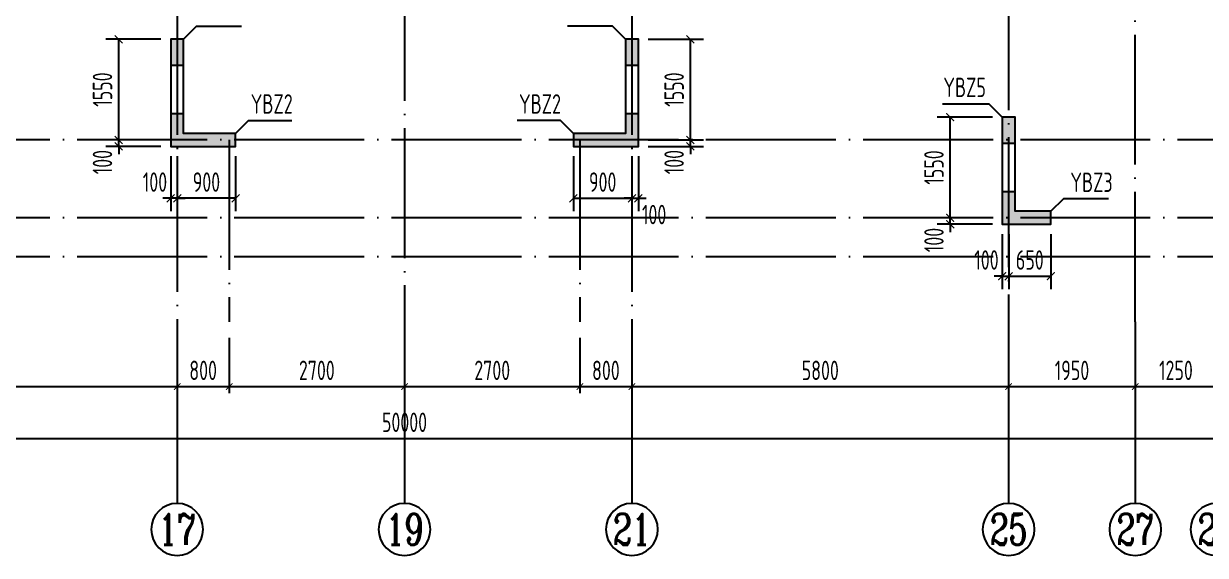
# Model space of a CAD drawing. Extents: x -812054 to 22247, y -644080 to 1003627.
# Drawn here: x -461879 to -443687, y -228678 to -220487 of the extents above; entities that cross this region are included whole.
import ezdxf
from ezdxf.enums import TextEntityAlignment as Align

# ---------------------------------------------------------------- set-up
doc = ezdxf.new("R2010")
doc.units = 0
doc.header["$LTSCALE"] = 1000
doc.linetypes.add('DOTE', pattern=[2.42, 2, -0.2, 0.02, -0.2])
doc.layers.get('0').update_dxf_attribs({"linetype": 'CONTINUOUS'})
doc.layers.get('DEFPOINTS').update_dxf_attribs({"linetype": 'CONTINUOUS'})
for name, color, linetype in [('A-AXIS', 1, 'CONTINUOUS'), ('A-DOTE', 10, 'DOTE'), ('AXIS_NUM', 7, 'CONTINUOUS'), ('S-Q墙实线', 6, 'CONTINUOUS'), ('S-Q墙标注', 3, 'CONTINUOUS'), ('S-X详图填充', 252, 'CONTINUOUS'), ('S-X详图实线', 4, 'CONTINUOUS'), ('S-Y一般标注', 3, 'CONTINUOUS'), ('S-Z柱编号', 6, 'CONTINUOUS')]:
    doc.layers.add(name, color=color, linetype=linetype)
doc.styles.add('TSSD_Axis', font='complex.shx', dxfattribs={"width": 0.7, "bigfont": 'hztxt.shx'})
doc.styles.add('TSSD_DIMENSION', font='Tssdeng.shx', dxfattribs={"width": 0.7, "bigfont": 'tssdchn.shx'})
doc.styles.add('TSSD_REIN', font='tssdeng.shx', dxfattribs={"width": 0.7, "height": 300, "bigfont": 'tssdchn.shx'})
doc.styles.add('结构文字', font='zstxt.shx', dxfattribs={"width": 0.7, "bigfont": 'zshz.shx'})
doc.dimstyles.new('STRUCK', dxfattribs={"dimtxt": 400, "dimasz": 121, "dimexe": 200, "dimexo": 150, "dimgap": 115, "dimtad": 1, "dimdec": 0, "dimdsep": 46, "dimtxsty": '结构文字', "dimblk": 'ARCHTICK', "dimcen": 400, "dimclrd": 3, "dimclre": 3, "dimclrt": 7, "dimadec": 0, "dimazin": 0, "dimtfac": 1, "dimtdec": 0, "dimtix": 1, "dimtmove": 2, "dimatfit": 3, "dimldrblk": '_DIMX', "dimfxl": 1, "dimtolj": 1, "dimtzin": 0, "dimarcsym": 0})
doc.dimstyles.new('TSSD_100_100', dxfattribs={"dimtxt": 300, "dimasz": 100, "dimexe": 100, "dimexo": 250, "dimgap": 100, "dimtad": 1, "dimdec": 0, "dimzin": 0, "dimdsep": 46, "dimtxsty": 'TSSD_DIMENSION', "dimblk": 'ARCHTICK', "dimcen": 0, "dimdle": 100, "dimclrt": 7, "dimadec": 0, "dimazin": 0, "dimtfac": 1, "dimtdec": 0, "dimtix": 1, "dimtmove": 2, "dimatfit": 3, "dimldrblk": 'ARCHTICK', "dimfxl": 1, "dimtolj": 1, "dimtzin": 0, "dimarcsym": 0})

# ---------------------------------------------------------------- blocks, each defined once
blk = doc.blocks.new('_ArchTick')
at = {"color": 0, "linetype": 'ByBlock', "const_width": 0.15}
blk.add_lwpolyline([(-0.5, -0.5), (0.5, 0.5)], dxfattribs=at)
blk = doc.blocks.new('*D105')
at = {"layer": 'DEFPOINTS', "color": 0, "transparency": 16777216}
for p in [(20300, 3600), (26100, 3600), (26100, 2600)]:
    blk.add_point(p, dxfattribs=at)
at = {"layer": 'S-Y一般标注', "color": 0, "lineweight": -2, "transparency": 16777216}
for p, q in [((20300, 3350), (20300, 2500)), ((26100, 3350), (26100, 2500)), ((20200, 2600), (26200, 2600))]:
    blk.add_line(p, q, dxfattribs=at)
at = {"layer": 'S-Y一般标注', "color": 0, "lineweight": -2, "transparency": 16777216, "xscale": 100, "yscale": 100, "zscale": 100, "rotation": 180}
blk.add_blockref('_ArchTick', (20300, 2600), dxfattribs=at)
at = {"layer": 'S-Y一般标注', "color": 0, "lineweight": -2, "transparency": 16777216, "xscale": 100, "yscale": 100, "zscale": 100}
blk.add_blockref('_ArchTick', (26100, 2600), dxfattribs=at)
at = {"layer": 'S-Y一般标注', "color": 7, "transparency": 16777216, "insert": (23200, 2850), "char_height": 300, "attachment_point": 5, "style": 'TSSD_DIMENSION'}
blk.add_mtext('\\A1;5800', dxfattribs=at)
blk = doc.blocks.new('ts_axno')
at = {"color": 0, "linetype": 'ByBlock', "lineweight": -2}
blk.add_circle((0, 0), 0.5, dxfattribs=at)
at = {"color": 0, "linetype": 'ByBlock', "lineweight": -2, "style": 'TSSD_Axis', "width": 0.7}
blk.add_attdef('A', text='', height=0.6, dxfattribs=at).set_placement((0, 0), align=Align.MIDDLE_CENTER)
blk = doc.blocks.new('*D106')
at = {"layer": 'DEFPOINTS', "color": 0, "transparency": 16777216}
for p in [(26100, 3600), (26900, 3600), (26900, 2600)]:
    blk.add_point(p, dxfattribs=at)
at = {"layer": 'S-Y一般标注', "color": 0, "lineweight": -2, "transparency": 16777216}
for p, q in [((26100, 3350), (26100, 2500)), ((26900, 3350), (26900, 2500)), ((26000, 2600), (27000, 2600))]:
    blk.add_line(p, q, dxfattribs=at)
at = {"layer": 'S-Y一般标注', "color": 0, "lineweight": -2, "transparency": 16777216, "xscale": 100, "yscale": 100, "zscale": 100, "rotation": 180}
blk.add_blockref('_ArchTick', (26100, 2600), dxfattribs=at)
at = {"layer": 'S-Y一般标注', "color": 0, "lineweight": -2, "transparency": 16777216, "xscale": 100, "yscale": 100, "zscale": 100}
blk.add_blockref('_ArchTick', (26900, 2600), dxfattribs=at)
at = {"layer": 'S-Y一般标注', "color": 7, "transparency": 16777216, "insert": (26500, 2850), "char_height": 300, "attachment_point": 5, "style": 'TSSD_DIMENSION'}
blk.add_mtext('\\A1;800', dxfattribs=at)
blk = doc.blocks.new('*D107')
at = {"layer": 'DEFPOINTS', "color": 0, "transparency": 16777216}
for p in [(26900, 3600), (29600, 3600), (29600, 2600)]:
    blk.add_point(p, dxfattribs=at)
at = {"layer": 'S-Y一般标注', "color": 0, "lineweight": -2, "transparency": 16777216}
for p, q in [((26900, 3350), (26900, 2500)), ((29600, 3350), (29600, 2500)), ((26800, 2600), (29700, 2600))]:
    blk.add_line(p, q, dxfattribs=at)
at = {"layer": 'S-Y一般标注', "color": 0, "lineweight": -2, "transparency": 16777216, "xscale": 100, "yscale": 100, "zscale": 100, "rotation": 180}
blk.add_blockref('_ArchTick', (26900, 2600), dxfattribs=at)
at = {"layer": 'S-Y一般标注', "color": 0, "lineweight": -2, "transparency": 16777216, "xscale": 100, "yscale": 100, "zscale": 100}
blk.add_blockref('_ArchTick', (29600, 2600), dxfattribs=at)
at = {"layer": 'S-Y一般标注', "color": 7, "transparency": 16777216, "insert": (28250, 2850), "char_height": 300, "attachment_point": 5, "style": 'TSSD_DIMENSION'}
blk.add_mtext('\\A1;2700', dxfattribs=at)
blk = doc.blocks.new('*D108')
at = {"layer": 'DEFPOINTS', "color": 0, "transparency": 16777216}
for p in [(32300, 3600), (33100, 3600), (33100, 2600)]:
    blk.add_point(p, dxfattribs=at)
at = {"layer": 'S-Y一般标注', "color": 0, "lineweight": -2, "transparency": 16777216}
for p, q in [((32300, 3350), (32300, 2500)), ((33100, 3350), (33100, 2500)), ((32200, 2600), (33200, 2600))]:
    blk.add_line(p, q, dxfattribs=at)
at = {"layer": 'S-Y一般标注', "color": 0, "lineweight": -2, "transparency": 16777216, "xscale": 100, "yscale": 100, "zscale": 100, "rotation": 180}
blk.add_blockref('_ArchTick', (32300, 2600), dxfattribs=at)
at = {"layer": 'S-Y一般标注', "color": 0, "lineweight": -2, "transparency": 16777216, "xscale": 100, "yscale": 100, "zscale": 100}
blk.add_blockref('_ArchTick', (33100, 2600), dxfattribs=at)
at = {"layer": 'S-Y一般标注', "color": 7, "transparency": 16777216, "insert": (32700, 2850), "char_height": 300, "attachment_point": 5, "style": 'TSSD_DIMENSION'}
blk.add_mtext('\\A1;800', dxfattribs=at)
blk = doc.blocks.new('*D109')
at = {"layer": 'DEFPOINTS', "color": 0, "transparency": 16777216}
for p in [(33100, 3600), (38900, 3600), (38900, 2600)]:
    blk.add_point(p, dxfattribs=at)
at = {"layer": 'S-Y一般标注', "color": 0, "lineweight": -2, "transparency": 16777216}
for p, q in [((33100, 3350), (33100, 2500)), ((38900, 3350), (38900, 2500)), ((33000, 2600), (39000, 2600))]:
    blk.add_line(p, q, dxfattribs=at)
at = {"layer": 'S-Y一般标注', "color": 0, "lineweight": -2, "transparency": 16777216, "xscale": 100, "yscale": 100, "zscale": 100, "rotation": 180}
blk.add_blockref('_ArchTick', (33100, 2600), dxfattribs=at)
at = {"layer": 'S-Y一般标注', "color": 0, "lineweight": -2, "transparency": 16777216, "xscale": 100, "yscale": 100, "zscale": 100}
blk.add_blockref('_ArchTick', (38900, 2600), dxfattribs=at)
at = {"layer": 'S-Y一般标注', "color": 7, "transparency": 16777216, "insert": (36000, 2850), "char_height": 300, "attachment_point": 5, "style": 'TSSD_DIMENSION'}
blk.add_mtext('\\A1;5800', dxfattribs=at)
blk = doc.blocks.new('*D114')
at = {"layer": 'DEFPOINTS', "color": 0, "transparency": 16777216}
for p in [(4600, 3600), (54600, 3600), (54600, 1800)]:
    blk.add_point(p, dxfattribs=at)
at = {"layer": 'S-Y一般标注', "color": 0, "lineweight": -2, "transparency": 16777216}
for p, q in [((4600, 3350), (4600, 1700)), ((54600, 3350), (54600, 1700)), ((4500, 1800), (54700, 1800))]:
    blk.add_line(p, q, dxfattribs=at)
at = {"layer": 'S-Y一般标注', "color": 0, "lineweight": -2, "transparency": 16777216, "xscale": 100, "yscale": 100, "zscale": 100, "rotation": 180}
blk.add_blockref('_ArchTick', (4600, 1800), dxfattribs=at)
at = {"layer": 'S-Y一般标注', "color": 0, "lineweight": -2, "transparency": 16777216, "xscale": 100, "yscale": 100, "zscale": 100}
blk.add_blockref('_ArchTick', (54600, 1800), dxfattribs=at)
at = {"layer": 'S-Y一般标注', "color": 7, "transparency": 16777216, "insert": (29600, 2050), "char_height": 300, "attachment_point": 5, "style": 'TSSD_DIMENSION'}
blk.add_mtext('\\A1;50000', dxfattribs=at)
blk = doc.blocks.new('*D117')
at = {"layer": 'DEFPOINTS', "color": 0, "transparency": 16777216}
for p in [(29600, 3600), (32300, 3600), (32300, 2600)]:
    blk.add_point(p, dxfattribs=at)
at = {"layer": 'S-Y一般标注', "color": 0, "lineweight": -2, "transparency": 16777216}
for p, q in [((29600, 3350), (29600, 2500)), ((32300, 3350), (32300, 2500)), ((29500, 2600), (32400, 2600))]:
    blk.add_line(p, q, dxfattribs=at)
at = {"layer": 'S-Y一般标注', "color": 0, "lineweight": -2, "transparency": 16777216, "xscale": 100, "yscale": 100, "zscale": 100, "rotation": 180}
blk.add_blockref('_ArchTick', (29600, 2600), dxfattribs=at)
at = {"layer": 'S-Y一般标注', "color": 0, "lineweight": -2, "transparency": 16777216, "xscale": 100, "yscale": 100, "zscale": 100}
blk.add_blockref('_ArchTick', (32300, 2600), dxfattribs=at)
at = {"layer": 'S-Y一般标注', "color": 7, "transparency": 16777216, "insert": (30950, 2850), "char_height": 300, "attachment_point": 5, "style": 'TSSD_DIMENSION'}
blk.add_mtext('\\A1;2700', dxfattribs=at)
blk = doc.blocks.new('*D118')
at = {"layer": 'DEFPOINTS', "color": 0, "transparency": 16777216}
for p in [(38900, 3600), (40850, 3600), (40850, 2600)]:
    blk.add_point(p, dxfattribs=at)
at = {"layer": 'S-Y一般标注', "color": 0, "lineweight": -2, "transparency": 16777216}
for p, q in [((38900, 3350), (38900, 2500)), ((40850, 3350), (40850, 2500)), ((38800, 2600), (40950, 2600))]:
    blk.add_line(p, q, dxfattribs=at)
at = {"layer": 'S-Y一般标注', "color": 0, "lineweight": -2, "transparency": 16777216, "xscale": 100, "yscale": 100, "zscale": 100, "rotation": 180}
blk.add_blockref('_ArchTick', (38900, 2600), dxfattribs=at)
at = {"layer": 'S-Y一般标注', "color": 0, "lineweight": -2, "transparency": 16777216, "xscale": 100, "yscale": 100, "zscale": 100}
blk.add_blockref('_ArchTick', (40850, 2600), dxfattribs=at)
at = {"layer": 'S-Y一般标注', "color": 7, "transparency": 16777216, "insert": (39875, 2850), "char_height": 300, "attachment_point": 5, "style": 'TSSD_DIMENSION'}
blk.add_mtext('\\A1;1950', dxfattribs=at)
blk = doc.blocks.new('*D135')
at = {"layer": 'DEFPOINTS', "color": 0, "transparency": 16777216}
for p in [(40850, 3600), (42100, 3600), (42100, 2600)]:
    blk.add_point(p, dxfattribs=at)
at = {"layer": 'S-Y一般标注', "color": 0, "lineweight": -2, "transparency": 16777216}
for p, q in [((40850, 3350), (40850, 2500)), ((42100, 3350), (42100, 2500)), ((40750, 2600), (42200, 2600))]:
    blk.add_line(p, q, dxfattribs=at)
at = {"layer": 'S-Y一般标注', "color": 0, "lineweight": -2, "transparency": 16777216, "xscale": 100, "yscale": 100, "zscale": 100, "rotation": 180}
blk.add_blockref('_ArchTick', (40850, 2600), dxfattribs=at)
at = {"layer": 'S-Y一般标注', "color": 0, "lineweight": -2, "transparency": 16777216, "xscale": 100, "yscale": 100, "zscale": 100}
blk.add_blockref('_ArchTick', (42100, 2600), dxfattribs=at)
at = {"layer": 'S-Y一般标注', "color": 7, "transparency": 16777216, "insert": (41475, 2850), "char_height": 300, "attachment_point": 5, "style": 'TSSD_DIMENSION'}
blk.add_mtext('\\A1;1250', dxfattribs=at)
blk = doc.blocks.new('*D1888')
at = {"layer": 'DEFPOINTS', "color": 0, "transparency": 16777216}
for p in [(-460415, -222278), (-459615, -222278), (-459615, -222378)]:
    blk.add_point(p, dxfattribs=at)
at = {"layer": 'S-Q墙标注', "color": 3, "lineweight": -2, "transparency": 16777216}
for p, q in [((-459765, -222278), (-460615, -222278)), ((-460415, -222278), (-460415, -222157)), ((-460415, -222378), (-460415, -222278)), ((-459765, -222378), (-460615, -222378)), ((-460415, -222378), (-460415, -222499))]:
    blk.add_line(p, q, dxfattribs=at)
at = {"layer": 'S-Q墙标注', "color": 3, "lineweight": -2, "transparency": 16777216, "xscale": 121, "yscale": 121, "zscale": 121}
for p, rotation in [((-460415, -222278), 270), ((-460415, -222378), 90)]:
    blk.add_blockref('_ArchTick', p, dxfattribs=dict(at, rotation=rotation))
at = {"layer": 'S-Q墙标注', "color": 7, "transparency": 16777216, "insert": (-460665, -222620), "char_height": 300, "attachment_point": 5, "rotation": 90, "style": 'TSSD_REIN'}
blk.add_mtext('\\A1;100', dxfattribs=at)
blk = doc.blocks.new('_DIMX')
blk.add_line((-150, 0), (150, 0))
at = {"const_width": 50}
blk.add_lwpolyline([(-70, -70), (70, 70)], dxfattribs=at)
blk = doc.blocks.new('*D1889')
at = {"layer": 'DEFPOINTS', "color": 0, "transparency": 16777216}
for p in [(-460415, -220728), (-459615, -220728), (-459615, -222278)]:
    blk.add_point(p, dxfattribs=at)
at = {"layer": 'S-Q墙标注', "color": 3, "lineweight": -2, "transparency": 16777216}
for p, q in [((-459765, -220728), (-460615, -220728)), ((-460415, -222278), (-460415, -220728)), ((-459765, -222278), (-460615, -222278))]:
    blk.add_line(p, q, dxfattribs=at)
at = {"layer": 'S-Q墙标注', "color": 3, "lineweight": -2, "transparency": 16777216, "xscale": 121, "yscale": 121, "zscale": 121}
for p, rotation in [((-460415, -220728), 90), ((-460415, -222278), 270)]:
    blk.add_blockref('_ArchTick', p, dxfattribs=dict(at, rotation=rotation))
at = {"layer": 'S-Q墙标注', "color": 7, "transparency": 16777216, "insert": (-460665, -221503), "char_height": 300, "attachment_point": 5, "rotation": 90, "style": 'TSSD_REIN'}
blk.add_mtext('\\A1;1550', dxfattribs=at)
blk = doc.blocks.new('*D1890')
at = {"layer": 'DEFPOINTS', "color": 0, "transparency": 16777216}
for p in [(-459515, -222378), (-458615, -222378), (-459515, -223178)]:
    blk.add_point(p, dxfattribs=at)
at = {"layer": 'S-Q墙标注', "color": 3, "lineweight": -2, "transparency": 16777216}
for p, q in [((-459515, -222528), (-459515, -223378)), ((-458615, -222528), (-458615, -223378)), ((-458615, -223178), (-459515, -223178))]:
    blk.add_line(p, q, dxfattribs=at)
at = {"layer": 'S-Q墙标注', "color": 3, "lineweight": -2, "transparency": 16777216, "xscale": 121, "yscale": 121, "zscale": 121, "rotation": 180}
blk.add_blockref('_ArchTick', (-459515, -223178), dxfattribs=at)
at = {"layer": 'S-Q墙标注', "color": 3, "lineweight": -2, "transparency": 16777216, "xscale": 121, "yscale": 121, "zscale": 121}
blk.add_blockref('_ArchTick', (-458615, -223178), dxfattribs=at)
at = {"layer": 'S-Q墙标注', "color": 7, "transparency": 16777216, "insert": (-459065, -222928), "char_height": 300, "attachment_point": 5, "style": 'TSSD_REIN'}
blk.add_mtext('\\A1;900', dxfattribs=at)
blk = doc.blocks.new('*D1891')
at = {"layer": 'DEFPOINTS', "color": 0, "transparency": 16777216}
for p in [(-459615, -222378), (-459515, -222378), (-459615, -223178)]:
    blk.add_point(p, dxfattribs=at)
at = {"layer": 'S-Q墙标注', "color": 3, "lineweight": -2, "transparency": 16777216}
for p, q in [((-459615, -222528), (-459615, -223378)), ((-459515, -222528), (-459515, -223378)), ((-459615, -223178), (-459736, -223178)), ((-459515, -223178), (-459615, -223178)), ((-459515, -223178), (-459394, -223178))]:
    blk.add_line(p, q, dxfattribs=at)
at = {"layer": 'S-Q墙标注', "color": 3, "lineweight": -2, "transparency": 16777216, "xscale": 121, "yscale": 121, "zscale": 121}
blk.add_blockref('_ArchTick', (-459615, -223178), dxfattribs=at)
at = {"layer": 'S-Q墙标注', "color": 3, "lineweight": -2, "transparency": 16777216, "xscale": 121, "yscale": 121, "zscale": 121, "rotation": 180}
blk.add_blockref('_ArchTick', (-459515, -223178), dxfattribs=at)
at = {"layer": 'S-Q墙标注', "color": 7, "transparency": 16777216, "insert": (-459857, -222928), "char_height": 300, "attachment_point": 5, "style": 'TSSD_REIN'}
blk.add_mtext('\\A1;100', dxfattribs=at)
blk = doc.blocks.new('*D1963')
at = {"layer": 'DEFPOINTS', "color": 0, "transparency": 16777216}
for p in [(-452415, -222278), (-451615, -222278), (-452415, -222378)]:
    blk.add_point(p, dxfattribs=at)
at = {"layer": 'S-Q墙标注', "color": 3, "lineweight": -2, "transparency": 16777216}
for p, q in [((-452265, -222278), (-451415, -222278)), ((-451615, -222278), (-451615, -222157)), ((-451615, -222378), (-451615, -222278)), ((-452265, -222378), (-451415, -222378)), ((-451615, -222378), (-451615, -222499))]:
    blk.add_line(p, q, dxfattribs=at)
at = {"layer": 'S-Q墙标注', "color": 3, "lineweight": -2, "transparency": 16777216, "xscale": 121, "yscale": 121, "zscale": 121}
for p, rotation in [((-451615, -222278), 270), ((-451615, -222378), 90)]:
    blk.add_blockref('_ArchTick', p, dxfattribs=dict(at, rotation=rotation))
at = {"layer": 'S-Q墙标注', "color": 7, "transparency": 16777216, "insert": (-451865, -222620), "char_height": 300, "attachment_point": 5, "rotation": 90, "style": 'TSSD_REIN'}
blk.add_mtext('\\A1;100', dxfattribs=at)
blk = doc.blocks.new('*D1964')
at = {"layer": 'DEFPOINTS', "color": 0, "transparency": 16777216}
for p in [(-452415, -220728), (-451615, -220728), (-452415, -222278)]:
    blk.add_point(p, dxfattribs=at)
at = {"layer": 'S-Q墙标注', "color": 3, "lineweight": -2, "transparency": 16777216}
for p, q in [((-452265, -220728), (-451415, -220728)), ((-451615, -222278), (-451615, -220728)), ((-452265, -222278), (-451415, -222278))]:
    blk.add_line(p, q, dxfattribs=at)
at = {"layer": 'S-Q墙标注', "color": 3, "lineweight": -2, "transparency": 16777216, "xscale": 121, "yscale": 121, "zscale": 121}
for p, rotation in [((-451615, -220728), 90), ((-451615, -222278), 270)]:
    blk.add_blockref('_ArchTick', p, dxfattribs=dict(at, rotation=rotation))
at = {"layer": 'S-Q墙标注', "color": 7, "transparency": 16777216, "insert": (-451865, -221503), "char_height": 300, "attachment_point": 5, "rotation": 90, "style": 'TSSD_REIN'}
blk.add_mtext('\\A1;1550', dxfattribs=at)
blk = doc.blocks.new('*D1965')
at = {"layer": 'DEFPOINTS', "color": 0, "transparency": 16777216}
for p in [(-453415, -222378), (-452515, -222378), (-452515, -223178)]:
    blk.add_point(p, dxfattribs=at)
at = {"layer": 'S-Q墙标注', "color": 3, "lineweight": -2, "transparency": 16777216}
for p, q in [((-453415, -222528), (-453415, -223378)), ((-452515, -222528), (-452515, -223378)), ((-453415, -223178), (-452515, -223178))]:
    blk.add_line(p, q, dxfattribs=at)
at = {"layer": 'S-Q墙标注', "color": 3, "lineweight": -2, "transparency": 16777216, "xscale": 121, "yscale": 121, "zscale": 121, "rotation": 180}
blk.add_blockref('_ArchTick', (-453415, -223178), dxfattribs=at)
at = {"layer": 'S-Q墙标注', "color": 3, "lineweight": -2, "transparency": 16777216, "xscale": 121, "yscale": 121, "zscale": 121}
blk.add_blockref('_ArchTick', (-452515, -223178), dxfattribs=at)
at = {"layer": 'S-Q墙标注', "color": 7, "transparency": 16777216, "insert": (-452965, -222928), "char_height": 300, "attachment_point": 5, "style": 'TSSD_REIN'}
blk.add_mtext('\\A1;900', dxfattribs=at)
blk = doc.blocks.new('*D1966')
at = {"layer": 'DEFPOINTS', "color": 0, "transparency": 16777216}
for p in [(-452515, -222378), (-452415, -222378), (-452415, -223178)]:
    blk.add_point(p, dxfattribs=at)
at = {"layer": 'S-Q墙标注', "color": 3, "lineweight": -2, "transparency": 16777216}
for p, q in [((-452515, -222528), (-452515, -223378)), ((-452415, -222528), (-452415, -223378)), ((-452515, -223178), (-452636, -223178)), ((-452515, -223178), (-452415, -223178)), ((-452415, -223178), (-452294, -223178))]:
    blk.add_line(p, q, dxfattribs=at)
at = {"layer": 'S-Q墙标注', "color": 3, "lineweight": -2, "transparency": 16777216, "xscale": 121, "yscale": 121, "zscale": 121}
blk.add_blockref('_ArchTick', (-452515, -223178), dxfattribs=at)
at = {"layer": 'S-Q墙标注', "color": 3, "lineweight": -2, "transparency": 16777216, "xscale": 121, "yscale": 121, "zscale": 121, "rotation": 180}
blk.add_blockref('_ArchTick', (-452415, -223178), dxfattribs=at)
at = {"layer": 'S-Q墙标注', "color": 7, "transparency": 16777216, "insert": (-452173, -223428), "char_height": 300, "attachment_point": 5, "style": 'TSSD_REIN'}
blk.add_mtext('\\A1;100', dxfattribs=at)
blk = doc.blocks.new('*D1967')
at = {"layer": 'DEFPOINTS', "color": 0, "transparency": 16777216}
for p in [(-447615, -223478), (-446815, -223478), (-446815, -223578)]:
    blk.add_point(p, dxfattribs=at)
at = {"layer": 'S-Q墙标注', "color": 3, "lineweight": -2, "transparency": 16777216}
for p, q in [((-447615, -223478), (-447615, -223357)), ((-446965, -223478), (-447815, -223478)), ((-447615, -223578), (-447615, -223478)), ((-446965, -223578), (-447815, -223578)), ((-447615, -223578), (-447615, -223699))]:
    blk.add_line(p, q, dxfattribs=at)
at = {"layer": 'S-Q墙标注', "color": 3, "lineweight": -2, "transparency": 16777216, "xscale": 121, "yscale": 121, "zscale": 121}
for p, rotation in [((-447615, -223478), 270), ((-447615, -223578), 90)]:
    blk.add_blockref('_ArchTick', p, dxfattribs=dict(at, rotation=rotation))
at = {"layer": 'S-Q墙标注', "color": 7, "transparency": 16777216, "insert": (-447865, -223820), "char_height": 300, "attachment_point": 5, "rotation": 90, "style": 'TSSD_REIN'}
blk.add_mtext('\\A1;100', dxfattribs=at)
blk = doc.blocks.new('*D1968')
at = {"layer": 'DEFPOINTS', "color": 0, "transparency": 16777216}
for p in [(-447615, -221928), (-446815, -221928), (-446815, -223478)]:
    blk.add_point(p, dxfattribs=at)
at = {"layer": 'S-Q墙标注', "color": 3, "lineweight": -2, "transparency": 16777216}
for p, q in [((-446965, -221928), (-447815, -221928)), ((-447615, -223478), (-447615, -221928)), ((-446965, -223478), (-447815, -223478))]:
    blk.add_line(p, q, dxfattribs=at)
at = {"layer": 'S-Q墙标注', "color": 3, "lineweight": -2, "transparency": 16777216, "xscale": 121, "yscale": 121, "zscale": 121}
for p, rotation in [((-447615, -221928), 90), ((-447615, -223478), 270)]:
    blk.add_blockref('_ArchTick', p, dxfattribs=dict(at, rotation=rotation))
at = {"layer": 'S-Q墙标注', "color": 7, "transparency": 16777216, "insert": (-447865, -222703), "char_height": 300, "attachment_point": 5, "rotation": 90, "style": 'TSSD_REIN'}
blk.add_mtext('\\A1;1550', dxfattribs=at)
blk = doc.blocks.new('*D1969')
at = {"layer": 'DEFPOINTS', "color": 0, "transparency": 16777216}
for p in [(-446815, -223578), (-446715, -223578), (-446715, -224378)]:
    blk.add_point(p, dxfattribs=at)
at = {"layer": 'S-Q墙标注', "color": 3, "lineweight": -2, "transparency": 16777216}
for p, q in [((-446815, -223728), (-446815, -224578)), ((-446715, -223728), (-446715, -224578)), ((-446815, -224378), (-446936, -224378)), ((-446815, -224378), (-446715, -224378)), ((-446715, -224378), (-446594, -224378))]:
    blk.add_line(p, q, dxfattribs=at)
at = {"layer": 'S-Q墙标注', "color": 3, "lineweight": -2, "transparency": 16777216, "xscale": 121, "yscale": 121, "zscale": 121}
blk.add_blockref('_ArchTick', (-446815, -224378), dxfattribs=at)
at = {"layer": 'S-Q墙标注', "color": 3, "lineweight": -2, "transparency": 16777216, "xscale": 121, "yscale": 121, "zscale": 121, "rotation": 180}
blk.add_blockref('_ArchTick', (-446715, -224378), dxfattribs=at)
at = {"layer": 'S-Q墙标注', "color": 7, "transparency": 16777216, "insert": (-447057, -224128), "char_height": 300, "attachment_point": 5, "style": 'TSSD_REIN'}
blk.add_mtext('\\A1;100', dxfattribs=at)
blk = doc.blocks.new('*D1970')
at = {"layer": 'DEFPOINTS', "color": 0, "transparency": 16777216}
for p in [(-446715, -223578), (-446065, -223578), (-446065, -224378)]:
    blk.add_point(p, dxfattribs=at)
at = {"layer": 'S-Q墙标注', "color": 3, "lineweight": -2, "transparency": 16777216}
for p, q in [((-446715, -223728), (-446715, -224578)), ((-446065, -223728), (-446065, -224578)), ((-446715, -224378), (-446065, -224378))]:
    blk.add_line(p, q, dxfattribs=at)
at = {"layer": 'S-Q墙标注', "color": 3, "lineweight": -2, "transparency": 16777216, "xscale": 121, "yscale": 121, "zscale": 121, "rotation": 180}
blk.add_blockref('_ArchTick', (-446715, -224378), dxfattribs=at)
at = {"layer": 'S-Q墙标注', "color": 3, "lineweight": -2, "transparency": 16777216, "xscale": 121, "yscale": 121, "zscale": 121}
blk.add_blockref('_ArchTick', (-446065, -224378), dxfattribs=at)
at = {"layer": 'S-Q墙标注', "color": 7, "transparency": 16777216, "insert": (-446390, -224128), "char_height": 300, "attachment_point": 5, "style": 'TSSD_REIN'}
blk.add_mtext('\\A1;650', dxfattribs=at)
blk = doc.blocks.new('20210726.16350016')
at = {"layer": 'A-AXIS'}
for p, q in [((26100, 3600), (26100, 800)), ((29600, 3600), (29600, 800)), ((33100, 3600), (33100, 800)), ((38900, 3600.1), (38900, 800.1)), ((40850, 3600), (40850, 800))]:
    blk.add_line(p, q, dxfattribs=at)
at = {"layer": 'A-DOTE'}
for p, q in [((29600, 21100), (29600, 3600)), ((38900.2, 13700), (38900, 3600)), ((40850, 3600), (40850, 11500)), ((26100, 10900), (26100, 3600)), ((33100, 10900), (33100, 3600)), ((55600, 6400), (3600, 6400)), ((26900, 6400), (26900, 3600)), ((32300, 6400), (32300, 3600)), ((55600, 5200), (3600, 5200)), ((55600, 4600), (3600, 4600))]:
    blk.add_line(p, q, dxfattribs=at)
at = {"layer": 'A-AXIS'}
ref = blk.add_blockref('ts_axno', (26100, 400), dxfattribs=dict(at, xscale=-800, yscale=800, zscale=800, rotation=180))
ref.add_attrib('10', '17', dxfattribs={"layer": 'AXIS_NUM', "height": 480, "style": 'TSSD_Axis', "width": 0.7}).set_placement((26100, 400), align=Align.MIDDLE_CENTER)
ref = blk.add_blockref('ts_axno', (29600, 400), dxfattribs=dict(at, xscale=-800, yscale=800, zscale=800, rotation=180))
ref.add_attrib('13', '19', dxfattribs={"layer": 'AXIS_NUM', "height": 480, "style": 'TSSD_Axis', "width": 0.7}).set_placement((29600, 400), align=Align.MIDDLE_CENTER)
ref = blk.add_blockref('ts_axno', (33100, 400), dxfattribs=dict(at, xscale=-800, yscale=800, zscale=800, rotation=180))
ref.add_attrib('13', '21', dxfattribs={"layer": 'AXIS_NUM', "height": 480, "style": 'TSSD_Axis', "width": 0.7}).set_placement((33100, 400), align=Align.MIDDLE_CENTER)
ref = blk.add_blockref('ts_axno', (38900, 400.1), dxfattribs=dict(at, xscale=-800, yscale=800, zscale=800, rotation=180))
ref.add_attrib('17', '25', dxfattribs={"layer": 'AXIS_NUM', "height": 480, "style": 'TSSD_Axis', "width": 0.7}).set_placement((38900, 400.1), align=Align.MIDDLE_CENTER)
ref = blk.add_blockref('ts_axno', (40850, 400), dxfattribs=dict(at, xscale=-800, yscale=800, zscale=800, rotation=180))
ref.add_attrib('19', '27', dxfattribs={"layer": 'AXIS_NUM', "height": 480, "style": 'TSSD_Axis', "width": 0.7}).set_placement((40850, 400), align=Align.MIDDLE_CENTER)
ref = blk.add_blockref('ts_axno', (42100, 400), dxfattribs=dict(at, xscale=-800, yscale=800, zscale=800, rotation=180))
ref.add_attrib('19', '28', dxfattribs={"layer": 'AXIS_NUM', "height": 480, "style": 'TSSD_Axis', "width": 0.7}).set_placement((42100, 400), align=Align.MIDDLE_CENTER)
at = {"layer": 'S-Y一般标注'}
for base, p1, p2, picture, middle in [((54600, 1800), (4600, 3600), (54600, 3600), '*D114', (29600, 2050)), ((26100, 2600), (20300, 3600), (26100, 3600), '*D105', (23200, 2850)), ((26900, 2600), (26100, 3600), (26900, 3600), '*D106', (26500, 2850)), ((29600, 2600), (26900, 3600), (29600, 3600), '*D107', (28250, 2850)), ((32300, 2600), (29600, 3600), (32300, 3600), '*D117', (30950, 2850)), ((33100, 2600), (32300, 3600), (33100, 3600), '*D108', (32700, 2850)), ((38900, 2600.1), (33100, 3600), (38900, 3600.1), '*D109', (36000, 2850.1)), ((40850, 2600.1), (38900, 3600.1), (40850, 3600.1), '*D118', (39875, 2850.1)), ((42100, 2600.1), (40850, 3600.1), (42100, 3600.1), '*D135', (41475, 2850.1))]:
    dim = blk.add_linear_dim(base=base, p1=p1, p2=p2, dimstyle='TSSD_100_100', dxfattribs=at)
    dim.commit()
    dim.dimension.update_dxf_attribs({"geometry": picture, "text_midpoint": middle})

msp = doc.modelspace()

# ---------------------------------------------------------------- hatches: boundary and pattern name
at = {"layer": 'S-X详图填充'}
h = msp.add_hatch(color=256, dxfattribs=at)
h.dxf.hatch_style = 1
h.paths.add_polyline_path([(-459615.33, -221128.26), (-459415.33, -221128.26), (-459415.33, -220728.26), (-459615.33, -220728.26)])
h = msp.add_hatch(color=256, dxfattribs=at)
h.dxf.hatch_style = 1
h.paths.add_polyline_path([(-452615.31, -221128.26), (-452415.31, -221128.26), (-452415.31, -220728.26), (-452615.31, -220728.26)])
h = msp.add_hatch(color=256, dxfattribs=at)
h.dxf.hatch_style = 1
h.paths.add_polyline_path([(-459415.33, -221878.26), (-459615.33, -221878.26), (-459615.33, -222378.26), (-458615.33, -222378.26), (-458615.33, -222178.26), (-459415.33, -222178.26)])
h = msp.add_hatch(color=256, dxfattribs=at)
h.dxf.hatch_style = 1
h.paths.add_polyline_path([(-452415.31, -221878.26), (-452615.31, -221878.26), (-452615.31, -222178.26), (-453415.31, -222178.26), (-453415.31, -222378.26), (-452415.31, -222378.26)])
h = msp.add_hatch(color=256, dxfattribs=at)
h.dxf.hatch_style = 1
h.paths.add_polyline_path([(-446815.31, -222328.27), (-446615.31, -222328.27), (-446615.31, -221928.27), (-446815.31, -221928.27)])
h = msp.add_hatch(color=256, dxfattribs=at)
h.dxf.hatch_style = 1
h.paths.add_polyline_path([(-446615.31, -223078.27), (-446815.31, -223078.27), (-446815.31, -223578.27), (-446065.32, -223578.27), (-446065.32, -223378.27), (-446615.31, -223378.27)])

# ---------------------------------------------------------------- linework, layer by layer
at = {"layer": 'S-Q墙实线'}
for points in [[(-459615.33, -222378.26), (-458715.33, -222378.26), (-458615.33, -222378.26), (-458615.33, -222178.26), (-458715.33, -222178.26), (-459415.33, -222178.26), (-459415.33, -220728.26), (-459615.33, -220728.26)], [(-453315.33, -222178.26), (-453415.31, -222178.26), (-453415.31, -222378.26), (-453315.33, -222378.26), (-452415.31, -222378.26), (-452415.31, -220728.26), (-452615.31, -220728.26), (-452615.31, -222178.26)], [(-446815.31, -223578.27), (-446065.32, -223578.27), (-446065.32, -223378.27), (-446615.31, -223378.27), (-446615.31, -221928.27), (-446815.31, -221928.27)]]:
    msp.add_lwpolyline(points, close=True, dxfattribs=at)
at = {"layer": 'S-X详图实线'}
for points in [[(-459615.33, -221128.26), (-459415.33, -221128.26), (-459415.33, -220728.26), (-459615.33, -220728.26), (-459615.33, -221128.26)], [(-452615.31, -221128.26), (-452415.31, -221128.26), (-452415.31, -220728.26), (-452615.31, -220728.26), (-452615.31, -221128.26)], [(-459415.33, -221878.26), (-459615.33, -221878.26), (-459615.33, -222378.26), (-458615.33, -222378.26), (-458615.33, -222178.26), (-459415.33, -222178.26), (-459415.33, -221878.26)], [(-452415.31, -221878.26), (-452615.31, -221878.26), (-452615.31, -222178.26), (-453415.31, -222178.26), (-453415.31, -222378.26), (-452415.31, -222378.26), (-452415.31, -221878.26)], [(-446815.31, -222328.27), (-446615.31, -222328.27), (-446615.31, -221928.27), (-446815.31, -221928.27), (-446815.31, -222328.27)], [(-446615.31, -223078.27), (-446815.31, -223078.27), (-446815.31, -223578.27), (-446065.32, -223578.27), (-446065.32, -223378.27), (-446615.31, -223378.27), (-446615.31, -223078.27)]]:
    msp.add_lwpolyline(points, close=True, dxfattribs=at)
at = {"layer": 'S-Z柱编号', "color": 7}
for points in [[(-459415.33, -220728.26), (-459215.33, -220528.26), (-458524.52, -220528.26)], [(-452615.31, -220728.26), (-452815.31, -220528.26), (-453506.13, -220528.26)], [(-446815.29, -221928.27), (-447015.29, -221728.27), (-447734.49, -221728.27)], [(-458615.33, -222178.26), (-458415.33, -221978.26), (-457751.64, -221978.26)], [(-453415.31, -222178.26), (-453615.31, -221978.26), (-454279, -221978.26)], [(-446065.3, -223378.27), (-445865.3, -223178.27), (-445175.99, -223178.27)]]:
    msp.add_lwpolyline(points, dxfattribs=at)

# ---------------------------------------------------------------- block references
at = {"layer": 'A-DOTE'}
msp.add_blockref('20210726.16350016', (-485615.32, -228678.31), dxfattribs=at)

# ---------------------------------------------------------------- texts
at = {"layer": 'S-Z柱编号', "color": 7, "style": 'TSSD_REIN', "width": 0.7}
for s, p in [('YBZ5', (-447721.06, -221708.76)), ('YBZ2', (-458383.15, -221964.12)), ('YBZ2', (-454253.27, -221964.12)), ('YBZ3', (-445765.3, -223171.21))]:
    msp.add_text(s, height=300, dxfattribs=at).set_placement(p, align=Align.BOTTOM_LEFT)

# ---------------------------------------------------------------- dimensions: what is measured, and where the dimension line sits
at = {"layer": 'S-Q墙标注'}
for base, p1, p2, angle, picture, middle in [((-460415.33, -220728.26), (-459615.33, -222278.26), (-459615.33, -220728.26), 90, '*D1889', (-460665.33, -221503.26)), ((-451615.31, -220728.26), (-452415.31, -222278.26), (-452415.31, -220728.26), 90, '*D1964', (-451865.31, -221503.26)), ((-447615.31, -221928.27), (-446815.31, -223478.26), (-446815.31, -221928.27), 90, '*D1968', (-447865.31, -222703.26)), ((-459515.32, -223178.26), (-458615.33, -222378.26), (-459515.32, -222378.26), 180, '*D1890', (-459065.33, -222928.26))]:
    dim = msp.add_linear_dim(base=base, p1=p1, p2=p2, angle=angle, dimstyle='STRUCK', override={"dimtxt": 300, "dimgap": 100, "dimtxsty": 'TSSD_REIN'}, dxfattribs=at)
    dim.commit()
    dim.dimension.update_dxf_attribs({"geometry": picture, "text_midpoint": middle})
for base, p1, p2, angle, picture, middle in [((-460415.33, -222278.26), (-459615.33, -222378.26), (-459615.33, -222278.26), 90, '*D1888', (-460665.33, -222620.18)), ((-451615.31, -222278.26), (-452415.31, -222378.26), (-452415.31, -222278.26), 90, '*D1963', (-451865.31, -222620.18)), ((-459615.33, -223178.26), (-459515.32, -222378.26), (-459615.33, -222378.26), 180, '*D1891', (-459857.26, -222928.26)), ((-447615.31, -223478.26), (-446815.31, -223578.27), (-446815.31, -223478.26), 90, '*D1967', (-447865.31, -223820.19))]:
    dim = msp.add_linear_dim(base=base, p1=p1, p2=p2, angle=angle, dimstyle='STRUCK', override={"dimtxt": 300, "dimgap": 100, "dimtxsty": 'TSSD_REIN'}, dxfattribs=at)
    dim.commit()
    dim.dimension.update_dxf_attribs({"geometry": picture, "text_midpoint": middle, "dimtype": 160})
for base, p1, p2, picture, middle in [((-452515.32, -223178.26), (-453415.31, -222378.26), (-452515.32, -222378.26), '*D1965', (-452965.32, -222928.26)), ((-446065.32, -224378.27), (-446715.29, -223578.27), (-446065.32, -223578.27), '*D1970', (-446390.3, -224128.27))]:
    dim = msp.add_linear_dim(base=base, p1=p1, p2=p2, dimstyle='STRUCK', override={"dimtxt": 300, "dimgap": 100, "dimtxsty": 'TSSD_REIN'}, dxfattribs=at)
    dim.commit()
    dim.dimension.update_dxf_attribs({"geometry": picture, "text_midpoint": middle})
for base, p1, p2, picture, middle in [((-452415.31, -223178.26), (-452515.32, -222378.26), (-452415.31, -222378.26), '*D1966', (-452173.39, -223428.26)), ((-446715.29, -224378.27), (-446815.31, -223578.27), (-446715.29, -223578.27), '*D1969', (-447057.23, -224128.27))]:
    dim = msp.add_linear_dim(base=base, p1=p1, p2=p2, dimstyle='STRUCK', override={"dimtxt": 300, "dimgap": 100, "dimtxsty": 'TSSD_REIN'}, dxfattribs=at)
    dim.commit()
    dim.dimension.update_dxf_attribs({"geometry": picture, "text_midpoint": middle, "dimtype": 160})

doc.saveas('drawing.dxf')
